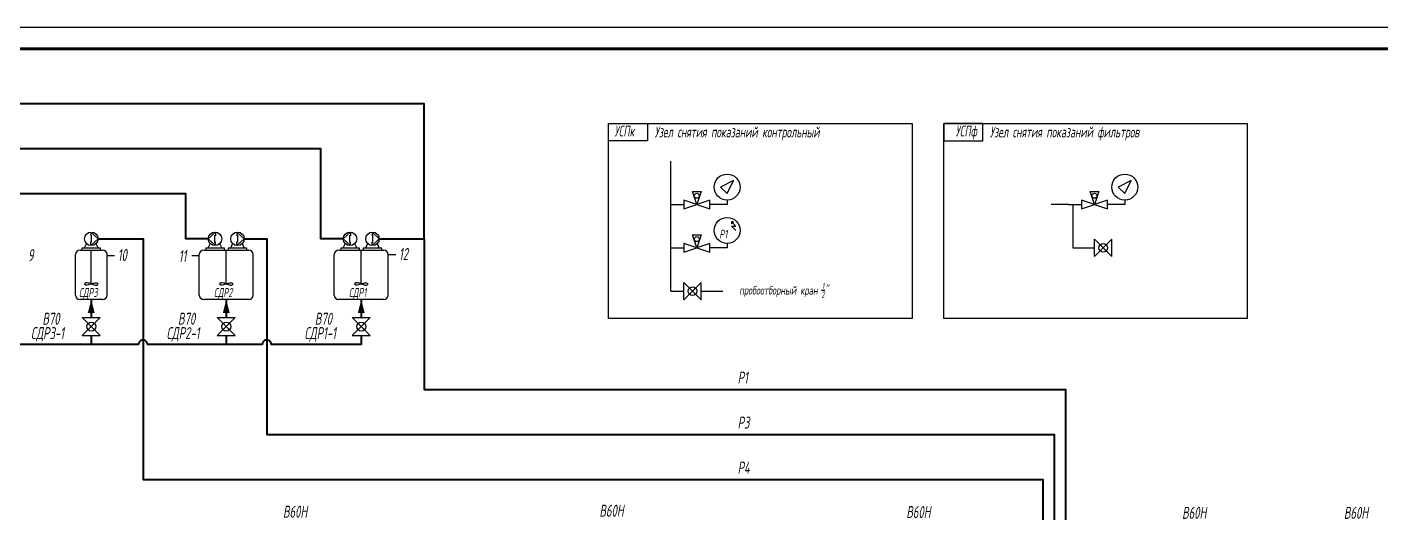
# Model space of a CAD drawing. Header units: millimetres. Extents: x 1510 to 10524, y 7125 to 13164.
# Drawn here: x 3664.1 to 3976.3, y 11092.2 to 11205.9 of the extents above; entities that cross this region are included whole.
import ezdxf

# ---------------------------------------------------------------- set-up
doc = ezdxf.new("R2010")
doc.units = ezdxf.units.MM
doc.header["$LTSCALE"] = 4
doc.layers.add('1', color=7, linetype='Continuous')
doc.layers.add('Надписи', color=7, linetype='Continuous')
for name, color, linetype, lineweight in [('60', 7, 'Continuous', 60), ('В70', 120, 'Continuous', 40), ('Р1', 90, 'Continuous', 40), ('Р3', 212, 'Continuous', 40), ('Р4', 50, 'Continuous', 40)]:
    doc.layers.add(name, color=color, linetype=linetype, lineweight=lineweight)
doc.styles.add('Eskd знаки', font='eskd.shx', dxfattribs={"width": 0.8, "oblique": 10})

msp = doc.modelspace()

# ---------------------------------------------------------------- linework, layer by layer
at = {"color": 7, "ltscale": 100}
msp.add_line((3420.32, 11205.94), (4258.8, 11205.94), dxfattribs=at)
for p, q in [((3812.49, 11165.02), (3812.49, 11175.02)), ((3818.49, 11165.02), (3817.49, 11168.02)), ((3817.49, 11168.02), (3819.49, 11168.02)), ((3819.49, 11168.02), (3818.49, 11165.02)), ((3826.99, 11170.52), (3823.99, 11169.02)), ((3823.99, 11169.02), (3825.49, 11167.52)), ((3825.49, 11167.52), (3826.99, 11170.52)), ((3825.49, 11167.52), (3826.99, 11170.52)), ((3910.19, 11165.02), (3909.19, 11168.02)), ((3909.19, 11168.02), (3911.19, 11168.02)), ((3911.19, 11168.02), (3910.19, 11165.02)), ((3918.69, 11170.52), (3915.69, 11169.02)), ((3915.69, 11169.02), (3917.19, 11167.52)), ((3917.19, 11167.52), (3918.69, 11170.52)), ((3917.19, 11167.52), (3918.69, 11170.52)), ((3812.49, 11165.02), (3815.49, 11165.02)), ((3812.49, 11145.02), (3812.49, 11165.02)), ((3815.49, 11166.02), (3815.49, 11164.02)), ((3818.49, 11165.02), (3815.49, 11166.02)), ((3815.49, 11164.02), (3818.49, 11165.02)), ((3821.49, 11166.02), (3818.49, 11165.02)), ((3818.49, 11165.02), (3821.49, 11164.02)), ((3821.49, 11164.02), (3821.49, 11166.02)), ((3825.49, 11165.02), (3821.49, 11165.02)), ((3825.49, 11166.02), (3825.49, 11165.02)), ((3904.19, 11165.02), (3900.19, 11165.02)), ((3904.19, 11165.02), (3907.19, 11165.02)), ((3905.19, 11165.02), (3905.19, 11155.02)), ((3907.19, 11166.02), (3907.19, 11164.02)), ((3910.19, 11165.02), (3907.19, 11166.02)), ((3907.19, 11164.02), (3910.19, 11165.02)), ((3913.19, 11166.02), (3910.19, 11165.02)), ((3910.19, 11165.02), (3913.19, 11164.02)), ((3913.19, 11164.02), (3913.19, 11166.02)), ((3917.19, 11165.02), (3913.19, 11165.02)), ((3917.19, 11166.02), (3917.19, 11165.02)), ((3827.49, 11160.02), (3826.49, 11161.02)), ((3827.49, 11159.02), (3826.49, 11160.02)), ((3826.49, 11160.02), (3827.49, 11160.02)), ((3677.3, 11155.01), (3677.82, 11156.05)), ((3680.41, 11155.01), (3679.89, 11156.05)), ((3705.83, 11155.01), (3706.35, 11156.05)), ((3708.95, 11155.01), (3708.43, 11156.05)), ((3711.02, 11155.01), (3711.54, 11156.05)), ((3714.14, 11155.01), (3713.62, 11156.05)), ((3736.97, 11155.01), (3737.49, 11156.05)), ((3740.08, 11155.01), (3739.56, 11156.05)), ((3742.16, 11155.01), (3742.67, 11156.05)), ((3745.27, 11155.01), (3744.75, 11156.05)), ((3815.49, 11156.02), (3815.49, 11154.02)), ((3818.49, 11155.02), (3815.49, 11156.02)), ((3818.49, 11155.02), (3817.49, 11158.02)), ((3817.49, 11158.02), (3819.49, 11158.02)), ((3819.49, 11158.02), (3818.49, 11155.02)), ((3821.49, 11156.02), (3818.49, 11155.02)), ((3821.49, 11154.02), (3821.49, 11156.02)), ((3825.49, 11156.02), (3825.49, 11155.02)), ((3910.19, 11153.02), (3910.19, 11157.02)), ((3914.19, 11157.02), (3910.19, 11153.02)), ((3914.19, 11153.02), (3910.19, 11157.02)), ((3914.19, 11153.02), (3914.19, 11157.02)), ((3675.22, 11144.12), (3675.22, 11153.46)), ((3676.26, 11154.49), (3681.45, 11154.49)), ((3676.78, 11154.49), (3676.78, 11155.01)), ((3676.78, 11155.01), (3680.93, 11155.01)), ((3678.85, 11146.71), (3678.85, 11154.49)), ((3680.93, 11155.01), (3680.93, 11154.49)), ((3682.49, 11144.12), (3682.49, 11153.46)), ((3703.76, 11144.12), (3703.76, 11153.46)), ((3704.8, 11154.49), (3715.17, 11154.49)), ((3705.32, 11154.49), (3705.32, 11155.01)), ((3705.32, 11155.01), (3709.47, 11155.01)), ((3709.47, 11155.01), (3709.47, 11154.49)), ((3709.99, 11146.71), (3709.99, 11154.49)), ((3710.5, 11154.49), (3710.5, 11155.01)), ((3710.5, 11155.01), (3714.66, 11155.01)), ((3714.66, 11155.01), (3714.66, 11154.49)), ((3716.21, 11144.12), (3716.21, 11153.46)), ((3734.89, 11144.12), (3734.89, 11153.46)), ((3735.93, 11154.49), (3746.31, 11154.49)), ((3736.45, 11154.49), (3736.45, 11155.01)), ((3736.45, 11155.01), (3740.6, 11155.01)), ((3740.6, 11155.01), (3740.6, 11154.49)), ((3741.12, 11146.71), (3741.12, 11154.49)), ((3741.64, 11154.49), (3741.64, 11155.01)), ((3741.64, 11155.01), (3745.79, 11155.01)), ((3745.79, 11155.01), (3745.79, 11154.49)), ((3747.34, 11144.12), (3747.34, 11153.46)), ((3812.49, 11155.02), (3815.49, 11155.02)), ((3815.49, 11154.02), (3818.49, 11155.02)), ((3818.49, 11155.02), (3821.49, 11154.02)), ((3825.49, 11155.02), (3821.49, 11155.02)), ((3905.19, 11155.02), (3910.19, 11155.02)), ((3815.49, 11143.02), (3815.49, 11147.02)), ((3815.49, 11147.02), (3819.49, 11143.02)), ((3815.49, 11143.02), (3819.49, 11147.02)), ((3819.49, 11143.02), (3819.49, 11147.02)), ((3681.45, 11143.08), (3676.26, 11143.08)), ((3715.17, 11143.08), (3704.8, 11143.08)), ((3746.31, 11143.08), (3735.93, 11143.08)), ((3812.49, 11145.02), (3815.49, 11145.02)), ((3819.49, 11145.02), (3824.49, 11145.02)), ((3676.78, 11138.93), (3680.93, 11138.93)), ((3680.93, 11138.93), (3676.78, 11134.78)), ((3676.78, 11138.93), (3680.93, 11134.78)), ((3707.91, 11138.93), (3712.06, 11138.93)), ((3712.06, 11138.93), (3707.91, 11134.78)), ((3707.91, 11138.93), (3712.06, 11134.78)), ((3739.04, 11138.93), (3743.19, 11138.93)), ((3743.19, 11138.93), (3739.04, 11134.78)), ((3739.04, 11138.93), (3743.19, 11134.78)), ((3676.78, 11134.78), (3680.93, 11134.78)), ((3707.91, 11134.78), (3712.06, 11134.78)), ((3739.04, 11134.78), (3743.19, 11134.78))]:
    msp.add_line(p, q)
at = {"ltscale": 10}
for p, q in [((3680.41, 11157.09), (3678.74, 11158.64)), ((3678.74, 11158.64), (3678.74, 11157.81)), ((3705.83, 11157.09), (3707.51, 11158.64)), ((3707.51, 11158.64), (3707.51, 11157.8)), ((3714.14, 11157.09), (3712.46, 11158.64)), ((3712.46, 11158.64), (3712.46, 11157.81)), ((3736.97, 11157.09), (3738.64, 11158.64)), ((3738.64, 11158.64), (3738.64, 11157.8)), ((3745.27, 11157.09), (3743.6, 11158.64)), ((3743.6, 11158.64), (3743.6, 11157.81)), ((3680.41, 11157.09), (3678.74, 11155.54)), ((3678.74, 11155.54), (3678.74, 11156.38)), ((3678.85, 11157.93), (3678.85, 11156.25)), ((3705.83, 11157.09), (3707.51, 11155.54)), ((3707.39, 11156.25), (3707.39, 11157.93)), ((3707.51, 11155.54), (3707.51, 11156.37)), ((3714.14, 11157.09), (3712.46, 11155.54)), ((3712.46, 11155.54), (3712.46, 11156.38)), ((3712.58, 11157.93), (3712.58, 11156.25)), ((3736.97, 11157.09), (3738.64, 11155.54)), ((3738.52, 11156.25), (3738.52, 11157.93)), ((3738.64, 11155.54), (3738.64, 11156.37)), ((3745.27, 11157.09), (3743.6, 11155.54)), ((3743.6, 11155.54), (3743.6, 11156.38)), ((3743.71, 11157.93), (3743.71, 11156.25))]:
    msp.add_line(p, q, dxfattribs=at)
for points in [[(3798.14, 11183.72), (3868.14, 11183.72), (3868.14, 11138.72), (3798.14, 11138.72)], [(3807.14, 11179.72), (3798.14, 11179.72), (3798.14, 11183.72), (3807.14, 11183.72)], [(3875.45, 11179.72), (3884.45, 11179.72), (3884.45, 11183.72), (3875.45, 11183.72)], [(3875.45, 11183.72), (3945.45, 11183.72), (3945.45, 11138.72), (3875.45, 11138.72)]]:
    msp.add_lwpolyline(points, close=True)
for centre, radius in [((3825.49, 11169.02), 3), ((3917.19, 11169.02), 3), ((3818.49, 11167.02), 0.569), ((3910.19, 11167.02), 0.569), ((3825.49, 11159.02), 3), ((3678.85, 11157.09), 1.56), ((3707.39, 11157.09), 1.56), ((3712.58, 11157.09), 1.56), ((3738.52, 11157.09), 1.56), ((3743.71, 11157.09), 1.56), ((3818.49, 11157.02), 0.569), ((3912.19, 11155.02), 1), ((3817.49, 11145.02), 1), ((3678.85, 11136.85), 1.04), ((3709.99, 11136.85), 1.04), ((3741.12, 11136.85), 1.04)]:
    msp.add_circle(centre, radius)
for centre, start, end in [((3676.26, 11153.46), 90, 180), ((3681.45, 11153.46), 0, 90), ((3704.8, 11153.46), 90, 180), ((3715.17, 11153.46), 0, 90), ((3735.93, 11153.46), 90, 180), ((3746.31, 11153.46), 0, 90), ((3676.26, 11144.12), 180, 270), ((3681.45, 11144.12), 270, 0), ((3704.8, 11144.12), 180, 270), ((3715.17, 11144.12), 270, 0), ((3735.93, 11144.12), 180, 270), ((3746.31, 11144.12), 270, 0)]:
    msp.add_arc(centre, 1.04, start, end)
at = {"ltscale": 50}
for centre, start, end in [((3677.5, 11146.65), 144.6538, 215.3462), ((3680.21, 11146.65), 324.6538, 35.3462), ((3708.63, 11146.65), 144.6538, 215.3462), ((3711.34, 11146.65), 324.6538, 35.3462), ((3739.76, 11146.65), 144.6538, 215.3462), ((3742.47, 11146.65), 324.6538, 35.3462)]:
    msp.add_arc(centre, 0.197, start, end, dxfattribs=at)
for points in [[(3678.85, 11146.71), (3677.93, 11146.91), (3677.36, 11146.8), (3677.34, 11146.77)], [(3678.85, 11146.71), (3677.93, 11146.39), (3677.36, 11146.51), (3677.34, 11146.54)], [(3678.85, 11146.71), (3679.78, 11146.91), (3680.35, 11146.8), (3680.37, 11146.77)], [(3678.85, 11146.71), (3679.78, 11146.39), (3680.35, 11146.51), (3680.37, 11146.54)], [(3709.99, 11146.71), (3709.06, 11146.91), (3708.49, 11146.8), (3708.47, 11146.77)], [(3709.99, 11146.71), (3709.06, 11146.39), (3708.49, 11146.51), (3708.47, 11146.54)], [(3709.99, 11146.71), (3710.91, 11146.91), (3711.48, 11146.8), (3711.5, 11146.77)], [(3709.99, 11146.71), (3710.91, 11146.39), (3711.48, 11146.51), (3711.5, 11146.54)], [(3741.12, 11146.71), (3740.19, 11146.91), (3739.62, 11146.8), (3739.6, 11146.77)], [(3741.12, 11146.71), (3740.19, 11146.39), (3739.62, 11146.51), (3739.6, 11146.54)], [(3741.12, 11146.71), (3742.04, 11146.91), (3742.61, 11146.8), (3742.63, 11146.77)], [(3741.12, 11146.71), (3742.04, 11146.39), (3742.61, 11146.51), (3742.63, 11146.54)]]:
    msp.add_spline(points, degree=3, dxfattribs=at)
at = {"layer": '1'}
for p, q in [((3826.49, 11161.02), (3826.99, 11161.02)), ((3826.99, 11161.02), (3826.49, 11161.02)), ((3826.49, 11161.02), (3826.49, 11160.52)), ((3826.49, 11160.52), (3826.99, 11161.02))]:
    msp.add_line(p, q, dxfattribs=at)
at = {"layer": '60', "color": 7, "ltscale": 100}
msp.add_line((3439.42, 11200.94), (4253.8, 11200.94), dxfattribs=at)
at = {"layer": 'В70'}
for points in [[(3678.85, 11139.96, 1.6, 0, 0), (3678.85, 11143.08, 0, 0, 0)], [(3709.99, 11139.96, 1.6, 0, 0), (3709.99, 11143.08, 0, 0, 0)], [(3741.12, 11139.96, 1.6, 0, 0), (3741.12, 11143.08, 0, 0, 0)]]:
    msp.add_lwpolyline(points, format="xyseb", dxfattribs=at)
for points in [[(3678.85, 11143.08), (3678.85, 11138.93)], [(3709.99, 11143.08), (3709.99, 11138.93)], [(3741.12, 11143.08), (3741.12, 11138.93)], [(3678.85, 11134.78), (3678.85, 11132.7)], [(3709.99, 11134.78), (3709.99, 11132.7)], [(3741.12, 11134.78), (3741.12, 11132.7), (3720.36, 11132.7)], [(3689.75, 11132.7), (3642.01, 11132.7)], [(3718.29, 11132.7), (3691.83, 11132.7)]]:
    msp.add_lwpolyline(points, dxfattribs=at)
for centre in [(3690.79, 11132.7), (3719.33, 11132.7)]:
    msp.add_arc(centre, 1.04, 359.7459, 180.2541, dxfattribs=at)
at = {"layer": 'Надписи', "color": 30, "true_color": 0xf26722}
for p, q in [((3682.48, 11153.21), (3684.21, 11153.21)), ((3702.02, 11153.24), (3703.74, 11153.24)), ((3747.34, 11153.43), (3749.06, 11153.43))]:
    msp.add_line(p, q, dxfattribs=at)
at = {"layer": 'Р1'}
for points in [[(3755.65, 11157.09), (3755.65, 11188.22), (3556.38, 11188.22), (3556.38, 11091.19)], [(3736.97, 11157.09), (3731.78, 11157.09), (3731.78, 11177.84), (3558.97, 11177.84), (3558.97, 11092.23)], [(3745.27, 11157.09), (3755.65, 11157.09)], [(3755.65, 11157.09), (3755.65, 11122.32), (3903.52, 11122.32), (3903.52, 11092.23)]]:
    msp.add_lwpolyline(points, dxfattribs=at)
at = {"layer": 'Р3'}
for points in [[(3705.83, 11157.09), (3700.65, 11157.09), (3700.65, 11167.46), (3561.57, 11167.46), (3561.57, 11091.19)], [(3714.14, 11157.09), (3719.33, 11157.09), (3719.33, 11111.95), (3900.93, 11111.95), (3900.93, 11092.23)]]:
    msp.add_lwpolyline(points, dxfattribs=at)
at = {"layer": 'Р4'}
msp.add_lwpolyline([(3680.41, 11157.09), (3690.79, 11157.09), (3690.79, 11101.57), (3898.33, 11101.57), (3898.33, 11092.23)], dxfattribs=at)

# ---------------------------------------------------------------- texts
at = {"ltscale": 15, "char_height": 2.075, "width": 8.8206, "attachment_point": 1, "style": 'Eskd знаки'}
for s, insert in [('СДР3', (3676.03, 11145.73)), ('СДР2', (3707.16, 11145.73)), ('СДР1', (3738.29, 11145.73))]:
    msp.add_mtext(s, dxfattribs=dict(at, insert=insert))
at = {"layer": '1', "style": 'Eskd знаки'}
for s, width, gutter_width, insert, char_height, attachment_point in [('УСПк', 22.6346, 0.225, (3799.51, 11183.2), 2.5, 1), ('Узел снятия показаний контрольный', 54.2402, 0.113, (3808.77, 11182.98), 2.5, 1), ('УСПф', 22.6346, 0.225, (3883.08, 11183.2), 2.5, 3), ('Узел снятия показаний фильтров', 54.2402, 0.113, (3886.09, 11182.98), 2.5, 1), ('P1', 5.2243, 0.225, (3823.7, 11159.16), 2, 1)]:
    msp.add_mtext_dynamic_manual_height_columns(s, width=width, gutter_width=gutter_width, heights=[0], dxfattribs=dict(at, insert=insert, char_height=char_height, attachment_point=attachment_point))
at = {"layer": '1', "ltscale": 15, "insert": (3828.27, 11146.89), "char_height": 2, "width": 29.5212, "attachment_point": 1, "style": 'Eskd знаки'}
msp.add_mtext('\\A1;пробоотборный кран {\\H0.7x;\\S1/2;}" ', dxfattribs=at)
at = {"layer": 'Надписи', "ltscale": 15, "width": 8.8206, "attachment_point": 1, "line_spacing_factor": 0.72, "style": 'Eskd знаки'}
for s, insert, char_height in [('9', (3664.25, 11154.69), 2.77), ('10', (3684.96, 11154.74), 2.767), ('11', (3699.01, 11154.49), 2.767), ('12', (3749.82, 11154.96), 2.767), ('\\pi1.85666;В70\\P\\pi-0.77406;СДР3-1', (3665.73, 11140.03), 2.7673), ('\\pi1.85666;В70\\P\\pi-0.77406;СДР2-1', (3697, 11140.03), 2.7673), ('\\pi1.85666;В70\\P\\pi-0.52808;СДР1-1', (3728.56, 11140.03), 2.7673)]:
    msp.add_mtext(s, dxfattribs=dict(at, insert=insert, char_height=char_height))
at = {"layer": 'Надписи', "ltscale": 15, "char_height": 2.767, "width": 8.8206, "attachment_point": 1, "style": 'Eskd знаки'}
for s, insert in [('Р1', (3827.92, 11126.44)), ('Р3', (3827.92, 11116.06)), ('Р4', (3827.92, 11105.68)), ('В60Н', (3723.08, 11095.51)), ('В60Н', (3796.05, 11095.74)), ('В60Н', (3866.82, 11095.43)), ('В60Н', (3930.42, 11095.25)), ('В60Н', (3967.73, 11095.25))]:
    msp.add_mtext(s, dxfattribs=dict(at, insert=insert))

doc.saveas('drawing.dxf')
